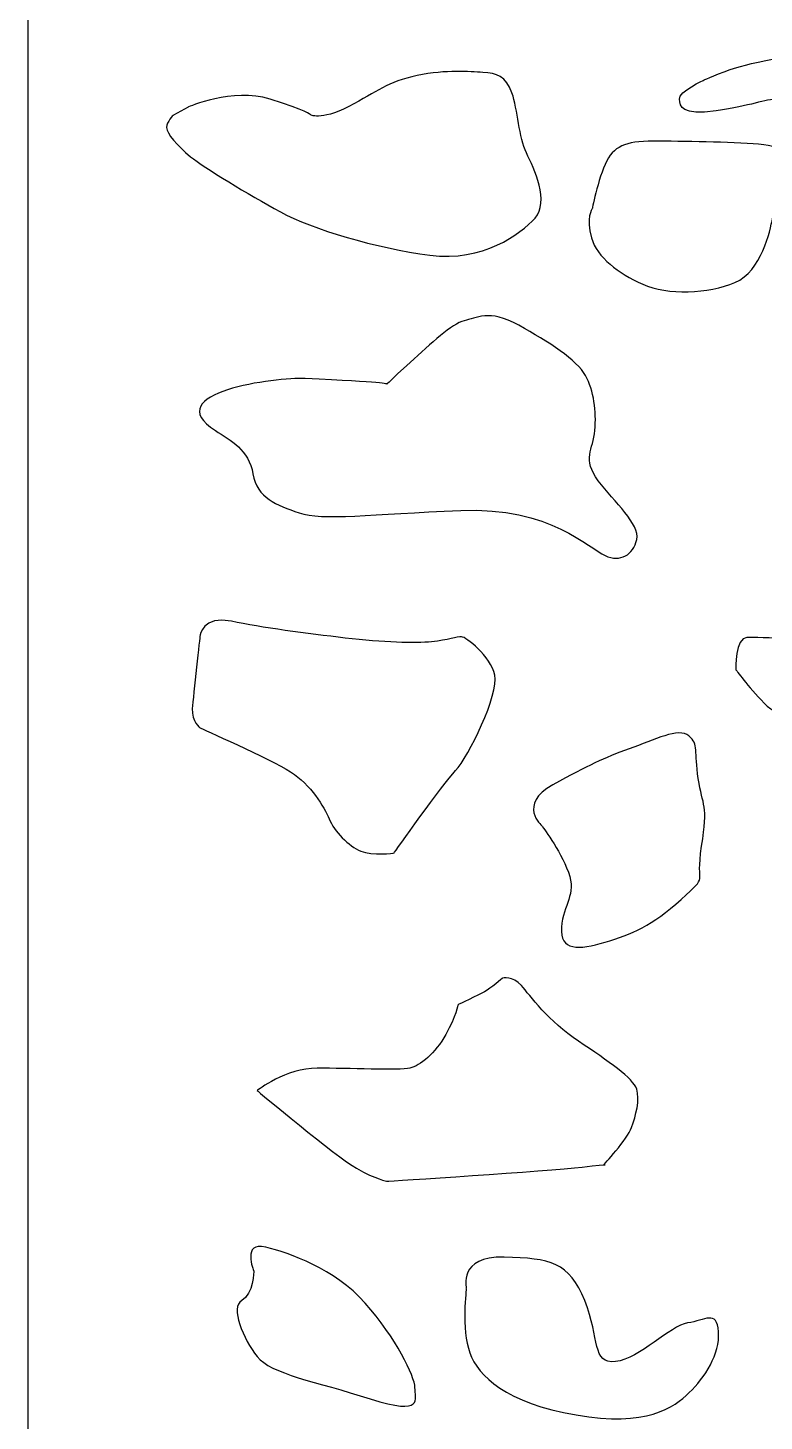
# Model space of a CAD drawing. Header units: centimetres. Extents: x -15.7 to -8.7, y -9 to 9.
# Drawn here: x -15.652 to -14.108, y 4.28 to 7.203 of the extents above; entities that cross this region are included whole.
import ezdxf

# ---------------------------------------------------------------- set-up
doc = ezdxf.new("R2010")
doc.units = ezdxf.units.CM
doc.header["$MEASUREMENT"] = 0
doc.layers.add('layer 1', color=7, linetype='Continuous')

msp = doc.modelspace()

# ---------------------------------------------------------------- linework, layer by layer
at = {"layer": 'layer 1', "color": 250, "lineweight": 30}
for points, knots in [([(-15.65204, 9.00077), (-15.65204, 9.00077), (-8.7077, 9.00077), (-8.7077, 9.00077), (-8.7077, 9.00077), (-8.7077, 9.00077), (-8.7077, -9.00021), (-8.7077, -9.00021), (-8.7077, -9.00021), (-8.7077, -9.00021), (-15.65204, -9.00021), (-15.65204, -9.00021), (-15.65204, -9.00021), (-15.65204, -9.00021), (-15.65204, 9.00077), (-15.65204, 9.00077)], [0, 0, 0, 0, 0.2, 0.2, 0.2, 0.2, 0.4, 0.4, 0.4, 0.4, 0.6, 0.6, 0.6, 0.6, 1, 1, 1, 1]), ([(-14.23334, 7.09362), (-14.23334, 7.09362), (-14.28711, 7.06893), (-14.28532, 7.05333), (-14.28532, 7.05333), (-14.28354, 7.03773), (-14.28175, 7.01824), (-14.20824, 7.02863), (-14.20824, 7.02863), (-14.13475, 7.03904), (-14.10786, 7.05333), (-14.07739, 7.05333), (-14.07739, 7.05333), (-14.04691, 7.05333), (-13.98417, 7.06243), (-13.93398, 7.01304), (-13.93398, 7.01304), (-13.88378, 6.96365), (-13.84256, 6.88828), (-13.73142, 6.84539), (-13.73142, 6.84539), (-13.62027, 6.80251), (-13.54498, 6.77132), (-13.49479, 6.76352), (-13.49479, 6.76352), (-13.4446, 6.75572), (-13.39979, 6.73883), (-13.36753, 6.78562), (-13.36753, 6.78562), (-13.33526, 6.8324), (-13.32091, 6.88308), (-13.34421, 6.93246), (-13.34421, 6.93246), (-13.36753, 6.98185), (-13.4213, 7.02084), (-13.4213, 7.02084), (-13.4213, 7.02084), (-13.4213, 7.02084), (-13.45177, 7.03773), (-13.46431, 7.00655), (-13.46431, 7.00655), (-13.47687, 6.97536), (-13.43923, 6.91297), (-13.49479, 6.91297), (-13.49479, 6.91297), (-13.55036, 6.91297), (-13.65792, 6.89608), (-13.6866, 6.97145), (-13.6866, 6.97145), (-13.71528, 7.04683), (-13.70633, 7.1456), (-13.70633, 7.1456), (-13.70633, 7.1456), (-13.70633, 7.1456), (-13.69019, 7.19499), (-13.84256, 7.17679), (-13.84256, 7.17679), (-13.99492, 7.1586), (-14.12758, 7.13131), (-14.16522, 7.11961), (-14.16522, 7.11961), (-14.20286, 7.10792), (-14.23334, 7.09362), (-14.23334, 7.09362)], [0, 0, 0, 0, 0.0588235, 0.0588235, 0.0588235, 0.0588235, 0.1176471, 0.1176471, 0.1176471, 0.1176471, 0.1764706, 0.1764706, 0.1764706, 0.1764706, 0.2352941, 0.2352941, 0.2352941, 0.2352941, 0.2941176, 0.2941176, 0.2941176, 0.2941176, 0.3529412, 0.3529412, 0.3529412, 0.3529412, 0.4117647, 0.4117647, 0.4117647, 0.4117647, 0.4705882, 0.4705882, 0.4705882, 0.4705882, 0.5294118, 0.5294118, 0.5294118, 0.5294118, 0.5882353, 0.5882353, 0.5882353, 0.5882353, 0.6470588, 0.6470588, 0.6470588, 0.6470588, 0.7058824, 0.7058824, 0.7058824, 0.7058824, 0.7647059, 0.7647059, 0.7647059, 0.7647059, 0.8235294, 0.8235294, 0.8235294, 0.8235294, 0.8823529, 0.8823529, 0.8823529, 0.8823529, 1, 1, 1, 1]), ([(-15.31606, 7.03643), (-15.31606, 7.03643), (-15.22284, 7.07802), (-15.14398, 7.05333), (-15.14398, 7.05333), (-15.0651, 7.02863), (-15.05972, 7.02084), (-15.05972, 7.02084), (-15.05972, 7.02084), (-15.05972, 7.02084), (-15.04001, 7.00655), (-14.97905, 7.03773), (-14.97905, 7.03773), (-14.91811, 7.06893), (-14.89839, 7.08972), (-14.83565, 7.10271), (-14.83565, 7.10271), (-14.77291, 7.11571), (-14.7263, 7.11051), (-14.69762, 7.10921), (-14.69762, 7.10921), (-14.66894, 7.10792), (-14.64922, 7.10141), (-14.63668, 7.06633), (-14.63668, 7.06633), (-14.62412, 7.03124), (-14.62233, 6.97275), (-14.6062, 6.94026), (-14.6062, 6.94026), (-14.59007, 6.90778), (-14.5578, 6.8376), (-14.58828, 6.80381), (-14.58828, 6.80381), (-14.61874, 6.77002), (-14.69762, 6.71153), (-14.80875, 6.72583), (-14.80875, 6.72583), (-14.9199, 6.74013), (-15.05614, 6.78042), (-15.12246, 6.8168), (-15.12246, 6.8168), (-15.18879, 6.85319), (-15.28203, 6.90905), (-15.31069, 6.93246), (-15.31069, 6.93246), (-15.33934, 6.95589), (-15.36105, 6.98137), (-15.36105, 6.99363), (-15.36105, 6.99363), (-15.36105, 7.00589), (-15.34681, 7.01944), (-15.34681, 7.01944), (-15.34681, 7.01944), (-15.34681, 7.01944), (-15.31606, 7.03643), (-15.31606, 7.03643)], [0, 0, 0, 0, 0.0666667, 0.0666667, 0.0666667, 0.0666667, 0.1333333, 0.1333333, 0.1333333, 0.1333333, 0.2, 0.2, 0.2, 0.2, 0.2666667, 0.2666667, 0.2666667, 0.2666667, 0.3333333, 0.3333333, 0.3333333, 0.3333333, 0.4, 0.4, 0.4, 0.4, 0.4666667, 0.4666667, 0.4666667, 0.4666667, 0.5333333, 0.5333333, 0.5333333, 0.5333333, 0.6, 0.6, 0.6, 0.6, 0.6666667, 0.6666667, 0.6666667, 0.6666667, 0.7333333, 0.7333333, 0.7333333, 0.7333333, 0.8, 0.8, 0.8, 0.8, 0.8666667, 0.8666667, 0.8666667, 0.8666667, 1, 1, 1, 1]), ([(-14.46817, 6.8233), (-14.46817, 6.8233), (-14.45383, 6.89868), (-14.43411, 6.92987), (-14.43411, 6.92987), (-14.41439, 6.96106), (-14.38571, 6.96626), (-14.3158, 6.96496), (-14.3158, 6.96496), (-14.24589, 6.96365), (-14.1473, 6.96365), (-14.0989, 6.95586), (-14.0989, 6.95586), (-14.05049, 6.94806), (-13.99134, 6.92207), (-13.96444, 6.88049), (-13.96444, 6.88049), (-13.93756, 6.8389), (-13.90529, 6.80771), (-13.9304, 6.79731), (-13.9304, 6.79731), (-13.95549, 6.78691), (-13.96087, 6.78301), (-14.00209, 6.80121), (-14.00209, 6.80121), (-14.04332, 6.81941), (-14.08456, 6.8272), (-14.08994, 6.80251), (-14.08994, 6.80251), (-14.09531, 6.77782), (-14.11324, 6.69204), (-14.16881, 6.66865), (-14.16881, 6.66865), (-14.22438, 6.64525), (-14.31042, 6.64136), (-14.3624, 6.66475), (-14.3624, 6.66475), (-14.41439, 6.68815), (-14.45741, 6.72063), (-14.46996, 6.76222), (-14.46996, 6.76222), (-14.48251, 6.80381), (-14.46817, 6.8233), (-14.46817, 6.8233)], [0, 0, 0, 0, 0.0833333, 0.0833333, 0.0833333, 0.0833333, 0.1666667, 0.1666667, 0.1666667, 0.1666667, 0.25, 0.25, 0.25, 0.25, 0.3333333, 0.3333333, 0.3333333, 0.3333333, 0.4166667, 0.4166667, 0.4166667, 0.4166667, 0.5, 0.5, 0.5, 0.5, 0.5833333, 0.5833333, 0.5833333, 0.5833333, 0.6666667, 0.6666667, 0.6666667, 0.6666667, 0.75, 0.75, 0.75, 0.75, 0.8333333, 0.8333333, 0.8333333, 0.8333333, 1, 1, 1, 1]), ([(-15.07047, 6.46721), (-14.90377, 6.45941), (-14.89839, 6.45551), (-14.89839, 6.45551), (-14.89839, 6.45551), (-14.89839, 6.45551), (-14.89301, 6.46201), (-14.84999, 6.501), (-14.84999, 6.501), (-14.80697, 6.53999), (-14.76215, 6.58288), (-14.73706, 6.58808), (-14.73706, 6.58808), (-14.71196, 6.59327), (-14.68507, 6.61407), (-14.62233, 6.57898), (-14.62233, 6.57898), (-14.55959, 6.54389), (-14.50043, 6.5062), (-14.48251, 6.47371), (-14.48251, 6.47371), (-14.46458, 6.44122), (-14.4592, 6.39833), (-14.46279, 6.35804), (-14.46279, 6.35804), (-14.46638, 6.31776), (-14.48968, 6.29826), (-14.45562, 6.25277), (-14.45562, 6.25277), (-14.42156, 6.2073), (-14.36778, 6.16181), (-14.37496, 6.12932), (-14.37496, 6.12932), (-14.38212, 6.09682), (-14.40901, 6.08123), (-14.44128, 6.09553), (-14.44128, 6.09553), (-14.47355, 6.10982), (-14.55601, 6.19819), (-14.74422, 6.1904), (-14.74422, 6.1904), (-14.93245, 6.1826), (-15.03463, 6.16831), (-15.08303, 6.1852), (-15.08303, 6.1852), (-15.13142, 6.20209), (-15.17086, 6.21639), (-15.17982, 6.26707), (-15.17982, 6.26707), (-15.18879, 6.31776), (-15.22643, 6.33725), (-15.2587, 6.35804), (-15.2587, 6.35804), (-15.38168, 6.43732), (-15.13026, 6.47), (-15.07047, 6.46721)], [0, 0, 0, 0, 0.0666667, 0.0666667, 0.0666667, 0.0666667, 0.1333333, 0.1333333, 0.1333333, 0.1333333, 0.2, 0.2, 0.2, 0.2, 0.2666667, 0.2666667, 0.2666667, 0.2666667, 0.3333333, 0.3333333, 0.3333333, 0.3333333, 0.4, 0.4, 0.4, 0.4, 0.4666667, 0.4666667, 0.4666667, 0.4666667, 0.5333333, 0.5333333, 0.5333333, 0.5333333, 0.6, 0.6, 0.6, 0.6, 0.6666667, 0.6666667, 0.6666667, 0.6666667, 0.7333333, 0.7333333, 0.7333333, 0.7333333, 0.8, 0.8, 0.8, 0.8, 0.8666667, 0.8666667, 0.8666667, 0.8666667, 1, 1, 1, 1]), ([(-14.16701, 5.8564), (-14.16701, 5.8564), (-14.16881, 5.92398), (-14.14371, 5.92398), (-14.14371, 5.92398), (-14.11861, 5.92398), (-13.99671, 5.92138), (-13.96266, 5.90968), (-13.96266, 5.90968), (-13.9286, 5.89799), (-13.9035, 5.91358), (-13.88378, 5.94608), (-13.88378, 5.94608), (-13.86407, 5.97856), (-13.86945, 6.01365), (-13.79057, 6.02665), (-13.79057, 6.02665), (-13.7117, 6.03964), (-13.64358, 6.02794), (-13.63103, 6.02794), (-13.63103, 6.02794), (-13.61848, 6.02794), (-13.56649, 6.01755), (-13.53603, 6.00065), (-13.53603, 6.00065), (-13.50555, 5.98377), (-13.4912, 5.94477), (-13.50196, 5.91618), (-13.50196, 5.91618), (-13.51271, 5.88759), (-13.735, 5.76803), (-13.76548, 5.75243), (-13.76548, 5.75243), (-13.79594, 5.73684), (-13.86945, 5.71085), (-13.93578, 5.72514), (-13.93578, 5.72514), (-14.00209, 5.73944), (-14.0738, 5.75114), (-14.10786, 5.78622), (-14.10786, 5.78622), (-14.14192, 5.82132), (-14.16701, 5.8564), (-14.16701, 5.8564)], [0, 0, 0, 0, 0.0833333, 0.0833333, 0.0833333, 0.0833333, 0.1666667, 0.1666667, 0.1666667, 0.1666667, 0.25, 0.25, 0.25, 0.25, 0.3333333, 0.3333333, 0.3333333, 0.3333333, 0.4166667, 0.4166667, 0.4166667, 0.4166667, 0.5, 0.5, 0.5, 0.5, 0.5833333, 0.5833333, 0.5833333, 0.5833333, 0.6666667, 0.6666667, 0.6666667, 0.6666667, 0.75, 0.75, 0.75, 0.75, 0.8333333, 0.8333333, 0.8333333, 0.8333333, 1, 1, 1, 1]), ([(-15.29096, 5.92788), (-15.29096, 5.92788), (-15.28559, 5.97077), (-15.22464, 5.95777), (-15.22464, 5.95777), (-15.16369, 5.94477), (-15.0651, 5.93178), (-14.98623, 5.92268), (-14.98623, 5.92268), (-14.90735, 5.91358), (-14.83923, 5.91099), (-14.80518, 5.91488), (-14.80518, 5.91488), (-14.77111, 5.91879), (-14.7514, 5.92528), (-14.74243, 5.92528), (-14.74243, 5.92528), (-14.73347, 5.92528), (-14.68149, 5.88499), (-14.67252, 5.84471), (-14.67252, 5.84471), (-14.66356, 5.80442), (-14.72809, 5.67315), (-14.75498, 5.64456), (-14.75498, 5.64456), (-14.78187, 5.61598), (-14.88405, 5.47172), (-14.88405, 5.47172), (-14.88405, 5.47172), (-14.88405, 5.47172), (-14.92887, 5.46522), (-14.95396, 5.47562), (-14.95396, 5.47562), (-14.97905, 5.48602), (-15.00953, 5.51721), (-15.02029, 5.5432), (-15.02029, 5.5432), (-15.03104, 5.56919), (-15.05793, 5.61468), (-15.10095, 5.64197), (-15.10095, 5.64197), (-15.14398, 5.66926), (-15.29096, 5.73424), (-15.29096, 5.73424), (-15.29096, 5.73424), (-15.29096, 5.73424), (-15.30889, 5.74723), (-15.3071, 5.77453), (-15.3071, 5.77453), (-15.30531, 5.80182), (-15.29096, 5.92788), (-15.29096, 5.92788)], [0, 0, 0, 0, 0.0714286, 0.0714286, 0.0714286, 0.0714286, 0.1428571, 0.1428571, 0.1428571, 0.1428571, 0.2142857, 0.2142857, 0.2142857, 0.2142857, 0.2857143, 0.2857143, 0.2857143, 0.2857143, 0.3571429, 0.3571429, 0.3571429, 0.3571429, 0.4285714, 0.4285714, 0.4285714, 0.4285714, 0.5, 0.5, 0.5, 0.5, 0.5714286, 0.5714286, 0.5714286, 0.5714286, 0.6428571, 0.6428571, 0.6428571, 0.6428571, 0.7142857, 0.7142857, 0.7142857, 0.7142857, 0.7857143, 0.7857143, 0.7857143, 0.7857143, 0.8571429, 0.8571429, 0.8571429, 0.8571429, 1, 1, 1, 1]), ([(-14.57393, 5.5289), (-14.57393, 5.5289), (-14.62592, 5.57309), (-14.55063, 5.61468), (-14.55063, 5.61468), (-14.47534, 5.65627), (-14.44487, 5.67056), (-14.39109, 5.69005), (-14.39109, 5.69005), (-14.33731, 5.70955), (-14.28711, 5.73553), (-14.26561, 5.71734), (-14.26561, 5.71734), (-14.2441, 5.69916), (-14.25485, 5.68615), (-14.24589, 5.62767), (-14.24589, 5.62767), (-14.23693, 5.56919), (-14.22438, 5.57438), (-14.23872, 5.48602), (-14.23872, 5.48602), (-14.25306, 5.39764), (-14.22079, 5.43013), (-14.28175, 5.37425), (-14.28175, 5.37425), (-14.34269, 5.31837), (-14.38571, 5.30147), (-14.44128, 5.28458), (-14.44128, 5.28458), (-14.49686, 5.26769), (-14.53629, 5.26638), (-14.5327, 5.31577), (-14.5327, 5.31577), (-14.52912, 5.36515), (-14.50043, 5.38335), (-14.51837, 5.43143), (-14.51837, 5.43143), (-14.53629, 5.47952), (-14.57393, 5.5289), (-14.57393, 5.5289)], [0, 0, 0, 0, 0.0909091, 0.0909091, 0.0909091, 0.0909091, 0.1818182, 0.1818182, 0.1818182, 0.1818182, 0.2727273, 0.2727273, 0.2727273, 0.2727273, 0.3636364, 0.3636364, 0.3636364, 0.3636364, 0.4545455, 0.4545455, 0.4545455, 0.4545455, 0.5454545, 0.5454545, 0.5454545, 0.5454545, 0.6363636, 0.6363636, 0.6363636, 0.6363636, 0.7272727, 0.7272727, 0.7272727, 0.7272727, 0.8181818, 0.8181818, 0.8181818, 0.8181818, 1, 1, 1, 1]), ([(-15.17116, 4.97344), (-15.17116, 4.97344), (-15.11, 5.02038), (-15.04524, 5.02038), (-15.04524, 5.02038), (-14.98049, 5.02038), (-14.87257, 5.01517), (-14.85098, 5.02038), (-14.85098, 5.02038), (-14.82939, 5.0256), (-14.79702, 5.05168), (-14.77543, 5.09081), (-14.77543, 5.09081), (-14.75384, 5.12992), (-14.7496, 5.15332), (-14.7496, 5.15332), (-14.7496, 5.15332), (-14.7496, 5.15332), (-14.70658, 5.17412), (-14.69403, 5.18061), (-14.69403, 5.18061), (-14.68149, 5.18711), (-14.65639, 5.2092), (-14.65639, 5.2092), (-14.65639, 5.2092), (-14.65639, 5.2092), (-14.63488, 5.2144), (-14.61695, 5.19361), (-14.61695, 5.19361), (-14.59903, 5.17281), (-14.55959, 5.11823), (-14.49686, 5.07664), (-14.49686, 5.07664), (-14.43411, 5.03506), (-14.38212, 4.99867), (-14.37496, 4.97657), (-14.37496, 4.97657), (-14.36778, 4.95448), (-14.37675, 4.9207), (-14.38571, 4.896), (-14.38571, 4.896), (-14.39467, 4.87131), (-14.44487, 4.81672), (-14.44487, 4.81672), (-14.44487, 4.81672), (-14.44487, 4.81672), (-14.42156, 4.82062), (-14.48968, 4.81282), (-14.48968, 4.81282), (-14.5578, 4.80502), (-14.89839, 4.78294), (-14.89839, 4.78294), (-14.89839, 4.78294), (-14.89839, 4.78294), (-14.92169, 4.78684), (-14.96292, 4.81023), (-14.96292, 4.81023), (-15.00416, 4.83362), (-15.17116, 4.97344), (-15.17116, 4.97344)], [0, 0, 0, 0, 0.0625, 0.0625, 0.0625, 0.0625, 0.125, 0.125, 0.125, 0.125, 0.1875, 0.1875, 0.1875, 0.1875, 0.25, 0.25, 0.25, 0.25, 0.3125, 0.3125, 0.3125, 0.3125, 0.375, 0.375, 0.375, 0.375, 0.4375, 0.4375, 0.4375, 0.4375, 0.5, 0.5, 0.5, 0.5, 0.5625, 0.5625, 0.5625, 0.5625, 0.625, 0.625, 0.625, 0.625, 0.6875, 0.6875, 0.6875, 0.6875, 0.75, 0.75, 0.75, 0.75, 0.8125, 0.8125, 0.8125, 0.8125, 0.875, 0.875, 0.875, 0.875, 1, 1, 1, 1]), ([(-15.17836, 4.59525), (-15.17836, 4.59525), (-15.20354, 4.65785), (-15.15317, 4.64481), (-15.15317, 4.64481), (-15.10281, 4.63177), (-15.00927, 4.60047), (-14.94452, 4.52744), (-14.94452, 4.52744), (-14.87975, 4.45441), (-14.84019, 4.37356), (-14.84019, 4.35009), (-14.84019, 4.35009), (-14.84019, 4.32662), (-14.8186, 4.2901), (-14.93372, 4.32662), (-14.93372, 4.32662), (-15.04884, 4.36313), (-15.14239, 4.37878), (-15.17116, 4.41529), (-15.17116, 4.41529), (-15.19994, 4.45181), (-15.22872, 4.51962), (-15.20354, 4.53266), (-15.20354, 4.53266), (-15.17836, 4.5457), (-15.17836, 4.59525), (-15.17836, 4.59525)], [0, 0, 0, 0, 0.125, 0.125, 0.125, 0.125, 0.25, 0.25, 0.25, 0.25, 0.375, 0.375, 0.375, 0.375, 0.5, 0.5, 0.5, 0.5, 0.625, 0.625, 0.625, 0.625, 0.75, 0.75, 0.75, 0.75, 1, 1, 1, 1]), ([(-14.73226, 4.55874), (-14.73226, 4.55874), (-14.75024, 4.62655), (-14.65312, 4.62395), (-14.65312, 4.62395), (-14.55599, 4.62134), (-14.51641, 4.61351), (-14.48403, 4.53266), (-14.48403, 4.53266), (-14.45165, 4.45181), (-14.46965, 4.39964), (-14.41928, 4.40486), (-14.41928, 4.40486), (-14.36891, 4.41008), (-14.30415, 4.4805), (-14.26818, 4.48571), (-14.26818, 4.48571), (-14.2322, 4.49093), (-14.20702, 4.5144), (-14.20342, 4.46746), (-14.20342, 4.46746), (-14.19982, 4.42051), (-14.2322, 4.37095), (-14.26458, 4.33965), (-14.26458, 4.33965), (-14.29696, 4.30835), (-14.35452, 4.26663), (-14.50202, 4.2927), (-14.50202, 4.2927), (-14.64952, 4.31879), (-14.70707, 4.37356), (-14.72507, 4.42311), (-14.72507, 4.42311), (-14.74305, 4.47267), (-14.73226, 4.55874), (-14.73226, 4.55874)], [0, 0, 0, 0, 0.1, 0.1, 0.1, 0.1, 0.2, 0.2, 0.2, 0.2, 0.3, 0.3, 0.3, 0.3, 0.4, 0.4, 0.4, 0.4, 0.5, 0.5, 0.5, 0.5, 0.6, 0.6, 0.6, 0.6, 0.7, 0.7, 0.7, 0.7, 0.8, 0.8, 0.8, 0.8, 1, 1, 1, 1])]:
    msp.add_open_spline(points, degree=3, knots=knots, dxfattribs=at)

doc.saveas('drawing.dxf')
